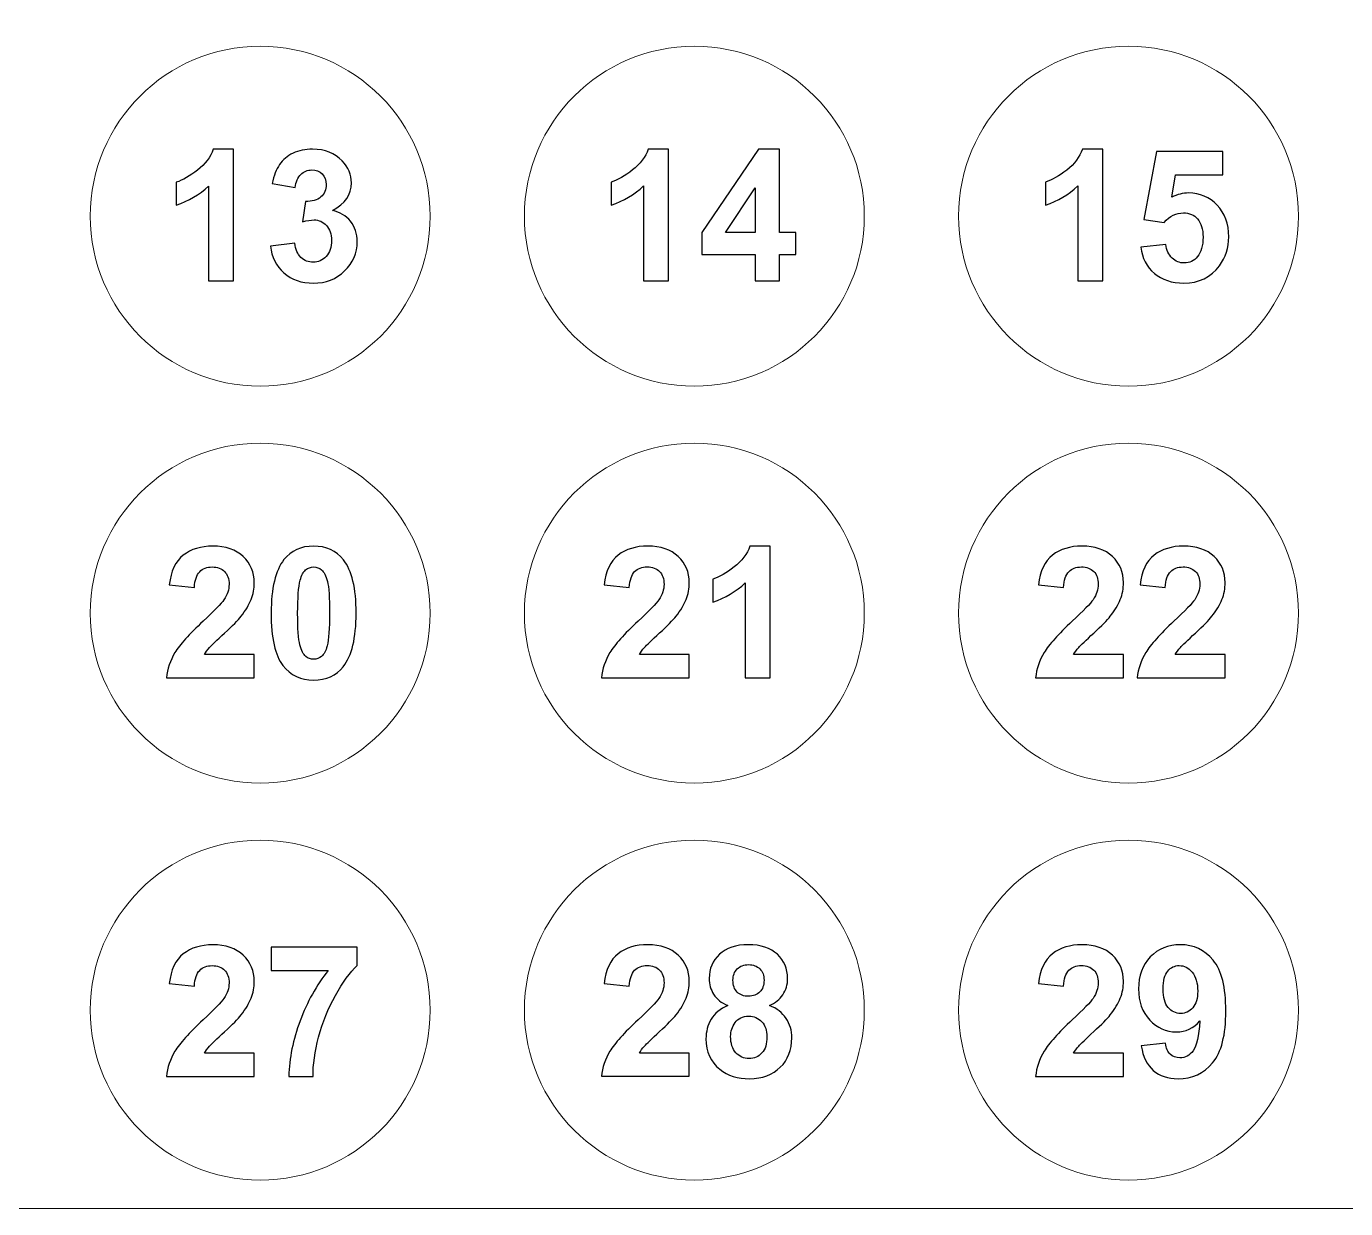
# Model space of a CAD drawing. Header units: millimetres. Extents: x -676 to 660, y -238 to 366.
# Drawn here: x 354.9 to 457.1, y 208.4 to 300 of the extents above; entities that cross this region are included whole.
import ezdxf

# ---------------------------------------------------------------- set-up
doc = ezdxf.new("R2010")
doc.units = ezdxf.units.MM
doc.header["$MEASUREMENT"] = 0
doc.layers.add('layer 1', color=7, linetype='Continuous')

msp = doc.modelspace()

# ---------------------------------------------------------------- linework, layer by layer
at = {"layer": 'layer 1', "color": 250, "lineweight": 20}
for points, knots in [([(221.6275, 362.1824), (221.6275, 362.1824), (457.0516, 362.1824), (457.0516, 362.1824), (457.0516, 362.1824), (457.0516, 362.1824), (659.621, 362.1824), (659.621, 362.1824), (659.621, 362.1824), (659.621, 362.1824), (659.621, 208.4226), (659.621, 208.4226), (659.621, 208.4226), (659.621, 208.4226), (457.0516, 208.4226), (457.0516, 208.4226), (457.0516, 208.4226), (457.0516, 208.4226), (221.6275, 208.4226), (221.6275, 208.4226), (221.6275, 208.4226), (221.6275, 208.4226), (221.6275, 362.1824), (221.6275, 362.1824)], [0, 0, 0, 0, 0.14285714, 0.14285714, 0.14285714, 0.14285714, 0.28571429, 0.28571429, 0.28571429, 0.28571429, 0.42857143, 0.42857143, 0.42857143, 0.42857143, 0.57142857, 0.57142857, 0.57142857, 0.57142857, 0.71428571, 0.71428571, 0.71428571, 0.71428571, 1, 1, 1, 1]), ([(372.9714, 298.4675), (380.2422, 298.4675), (386.1365, 292.5732), (386.1365, 285.3024), (386.1365, 285.3024), (386.1365, 278.0316), (380.2422, 272.1373), (372.9714, 272.1373), (372.9714, 272.1373), (365.7006, 272.1373), (359.8063, 278.0316), (359.8063, 285.3024), (359.8063, 285.3024), (359.8063, 292.5732), (365.7006, 298.4675), (372.9714, 298.4675)], [0, 0, 0, 0, 0.2, 0.2, 0.2, 0.2, 0.4, 0.4, 0.4, 0.4, 0.6, 0.6, 0.6, 0.6, 1, 1, 1, 1]), ([(406.6034, 298.4675), (413.8742, 298.4675), (419.7685, 292.5732), (419.7685, 285.3024), (419.7685, 285.3024), (419.7685, 278.0316), (413.8742, 272.1373), (406.6034, 272.1373), (406.6034, 272.1373), (399.3326, 272.1373), (393.4383, 278.0316), (393.4383, 285.3024), (393.4383, 285.3024), (393.4383, 292.5732), (399.3326, 298.4675), (406.6034, 298.4675)], [0, 0, 0, 0, 0.2, 0.2, 0.2, 0.2, 0.4, 0.4, 0.4, 0.4, 0.6, 0.6, 0.6, 0.6, 1, 1, 1, 1]), ([(440.2354, 298.4675), (447.5062, 298.4675), (453.4005, 292.5732), (453.4005, 285.3024), (453.4005, 285.3024), (453.4005, 278.0316), (447.5062, 272.1373), (440.2354, 272.1373), (440.2354, 272.1373), (432.9646, 272.1373), (427.0703, 278.0316), (427.0703, 285.3024), (427.0703, 285.3024), (427.0703, 292.5732), (432.9646, 298.4675), (440.2354, 298.4675)], [0, 0, 0, 0, 0.2, 0.2, 0.2, 0.2, 0.4, 0.4, 0.4, 0.4, 0.6, 0.6, 0.6, 0.6, 1, 1, 1, 1]), ([(372.9714, 267.7155), (380.2422, 267.7155), (386.1365, 261.8212), (386.1365, 254.5504), (386.1365, 254.5504), (386.1365, 247.2796), (380.2422, 241.3853), (372.9714, 241.3853), (372.9714, 241.3853), (365.7006, 241.3853), (359.8063, 247.2796), (359.8063, 254.5504), (359.8063, 254.5504), (359.8063, 261.8212), (365.7006, 267.7155), (372.9714, 267.7155)], [0, 0, 0, 0, 0.2, 0.2, 0.2, 0.2, 0.4, 0.4, 0.4, 0.4, 0.6, 0.6, 0.6, 0.6, 1, 1, 1, 1]), ([(406.6034, 267.7155), (413.8742, 267.7155), (419.7685, 261.8212), (419.7685, 254.5504), (419.7685, 254.5504), (419.7685, 247.2796), (413.8742, 241.3853), (406.6034, 241.3853), (406.6034, 241.3853), (399.3326, 241.3853), (393.4383, 247.2796), (393.4383, 254.5504), (393.4383, 254.5504), (393.4383, 261.8212), (399.3326, 267.7155), (406.6034, 267.7155)], [0, 0, 0, 0, 0.2, 0.2, 0.2, 0.2, 0.4, 0.4, 0.4, 0.4, 0.6, 0.6, 0.6, 0.6, 1, 1, 1, 1]), ([(440.2354, 267.7155), (447.5062, 267.7155), (453.4005, 261.8212), (453.4005, 254.5504), (453.4005, 254.5504), (453.4005, 247.2796), (447.5062, 241.3853), (440.2354, 241.3853), (440.2354, 241.3853), (432.9646, 241.3853), (427.0703, 247.2796), (427.0703, 254.5504), (427.0703, 254.5504), (427.0703, 261.8212), (432.9646, 267.7155), (440.2354, 267.7155)], [0, 0, 0, 0, 0.2, 0.2, 0.2, 0.2, 0.4, 0.4, 0.4, 0.4, 0.6, 0.6, 0.6, 0.6, 1, 1, 1, 1]), ([(372.9714, 236.9635), (380.2422, 236.9635), (386.1365, 231.0692), (386.1365, 223.7984), (386.1365, 223.7984), (386.1365, 216.5276), (380.2422, 210.6333), (372.9714, 210.6333), (372.9714, 210.6333), (365.7006, 210.6333), (359.8063, 216.5276), (359.8063, 223.7984), (359.8063, 223.7984), (359.8063, 231.0692), (365.7006, 236.9635), (372.9714, 236.9635)], [0, 0, 0, 0, 0.2, 0.2, 0.2, 0.2, 0.4, 0.4, 0.4, 0.4, 0.6, 0.6, 0.6, 0.6, 1, 1, 1, 1]), ([(406.6034, 236.9635), (413.8742, 236.9635), (419.7685, 231.0692), (419.7685, 223.7984), (419.7685, 223.7984), (419.7685, 216.5276), (413.8742, 210.6333), (406.6034, 210.6333), (406.6034, 210.6333), (399.3326, 210.6333), (393.4383, 216.5276), (393.4383, 223.7984), (393.4383, 223.7984), (393.4383, 231.0692), (399.3326, 236.9635), (406.6034, 236.9635)], [0, 0, 0, 0, 0.2, 0.2, 0.2, 0.2, 0.4, 0.4, 0.4, 0.4, 0.6, 0.6, 0.6, 0.6, 1, 1, 1, 1]), ([(440.2354, 236.9635), (447.5062, 236.9635), (453.4005, 231.0692), (453.4005, 223.7984), (453.4005, 223.7984), (453.4005, 216.5276), (447.5062, 210.6333), (440.2354, 210.6333), (440.2354, 210.6333), (432.9646, 210.6333), (427.0703, 216.5276), (427.0703, 223.7984), (427.0703, 223.7984), (427.0703, 231.0692), (432.9646, 236.9635), (440.2354, 236.9635)], [0, 0, 0, 0, 0.2, 0.2, 0.2, 0.2, 0.4, 0.4, 0.4, 0.4, 0.6, 0.6, 0.6, 0.6, 1, 1, 1, 1])]:
    msp.add_open_spline(points, degree=3, knots=knots, dxfattribs=at)
at = {"layer": 'layer 1', "color": 250}
for points, knots in [([(370.9137, 280.2996), (370.9137, 280.2996), (368.974, 280.2996), (368.974, 280.2996), (368.974, 280.2996), (368.974, 280.2996), (368.974, 287.6386), (368.974, 287.6386), (368.974, 287.6386), (368.266, 286.9732), (367.4307, 286.48), (366.4679, 286.1614), (366.4679, 286.1614), (366.4679, 286.1614), (366.4679, 287.9312), (366.4679, 287.9312), (366.4679, 287.9312), (366.9752, 288.0964), (367.5251, 288.4103), (368.1174, 288.8752), (368.1174, 288.8752), (368.712, 289.3377), (369.1179, 289.8781), (369.3398, 290.494), (369.3398, 290.494), (369.3398, 290.494), (370.9137, 290.494), (370.9137, 290.494), (370.9137, 290.494), (370.9137, 290.494), (370.9137, 280.2996), (370.9137, 280.2996)], [0, 0, 0, 0, 0.11111111, 0.11111111, 0.11111111, 0.11111111, 0.22222222, 0.22222222, 0.22222222, 0.22222222, 0.33333333, 0.33333333, 0.33333333, 0.33333333, 0.44444444, 0.44444444, 0.44444444, 0.44444444, 0.55555556, 0.55555556, 0.55555556, 0.55555556, 0.66666667, 0.66666667, 0.66666667, 0.66666667, 0.77777778, 0.77777778, 0.77777778, 0.77777778, 1, 1, 1, 1]), ([(373.762, 282.9874), (373.762, 282.9874), (375.6452, 283.2163), (375.6452, 283.2163), (375.6452, 283.2163), (375.7042, 282.7349), (375.8646, 282.3668), (376.1266, 282.1119), (376.1266, 282.1119), (376.3885, 281.8571), (376.7047, 281.7296), (377.0752, 281.7296), (377.0752, 281.7296), (377.474, 281.7296), (377.8091, 281.883), (378.0829, 282.1875), (378.0829, 282.1875), (378.3542, 282.4919), (378.4911, 282.9025), (378.4911, 283.4216), (378.4911, 283.4216), (378.4911, 283.9101), (378.3613, 284.2995), (378.0994, 284.585), (378.0994, 284.585), (377.8374, 284.8706), (377.5189, 285.0145), (377.1413, 285.0145), (377.1413, 285.0145), (376.8935, 285.0145), (376.5985, 284.965), (376.254, 284.8682), (376.254, 284.8682), (376.254, 284.8682), (376.4687, 286.4446), (376.4687, 286.4446), (376.4687, 286.4446), (376.9926, 286.4304), (377.3914, 286.546), (377.6675, 286.7891), (377.6675, 286.7891), (377.9436, 287.0298), (378.0805, 287.3531), (378.0805, 287.7566), (378.0805, 287.7566), (378.0805, 288.0988), (377.979, 288.3702), (377.7761, 288.5755), (377.7761, 288.5755), (377.5731, 288.7784), (377.3041, 288.8799), (376.9667, 288.8799), (376.9667, 288.8799), (376.6339, 288.8799), (376.3508, 288.7643), (376.1171, 288.533), (376.1171, 288.533), (375.8812, 288.3017), (375.7396, 287.9643), (375.6876, 287.5206), (375.6876, 287.5206), (375.6876, 287.5206), (373.9036, 287.8251), (373.9036, 287.8251), (373.9036, 287.8251), (374.0287, 288.4433), (374.2151, 288.9365), (374.4676, 289.307), (374.4676, 289.307), (374.7178, 289.6752), (375.0694, 289.9654), (375.5177, 290.1778), (375.5177, 290.1778), (375.9661, 290.3878), (376.4711, 290.494), (377.028, 290.494), (377.028, 290.494), (377.9814, 290.494), (378.746, 290.1896), (379.3218, 289.5784), (379.3218, 289.5784), (379.7961, 289.0781), (380.0344, 288.5118), (380.0344, 287.8817), (380.0344, 287.8817), (380.0344, 286.9897), (379.5483, 286.2747), (378.5737, 285.7437), (378.5737, 285.7437), (379.1542, 285.6186), (379.6167, 285.3402), (379.966, 284.906), (379.966, 284.906), (380.3129, 284.4718), (380.4875, 283.9479), (380.4875, 283.3343), (380.4875, 283.3343), (380.4875, 282.4447), (380.1619, 281.6848), (379.5129, 281.0571), (379.5129, 281.0571), (378.864, 280.4294), (378.0569, 280.1155), (377.0894, 280.1155), (377.0894, 280.1155), (376.1738, 280.1155), (375.4139, 280.3798), (374.8122, 280.9108), (374.8122, 280.9108), (374.208, 281.4394), (373.8588, 282.1308), (373.762, 282.9874)], [0, 0, 0, 0, 0.03448276, 0.03448276, 0.03448276, 0.03448276, 0.06896552, 0.06896552, 0.06896552, 0.06896552, 0.10344828, 0.10344828, 0.10344828, 0.10344828, 0.13793103, 0.13793103, 0.13793103, 0.13793103, 0.17241379, 0.17241379, 0.17241379, 0.17241379, 0.20689655, 0.20689655, 0.20689655, 0.20689655, 0.24137931, 0.24137931, 0.24137931, 0.24137931, 0.27586207, 0.27586207, 0.27586207, 0.27586207, 0.31034483, 0.31034483, 0.31034483, 0.31034483, 0.34482759, 0.34482759, 0.34482759, 0.34482759, 0.37931034, 0.37931034, 0.37931034, 0.37931034, 0.4137931, 0.4137931, 0.4137931, 0.4137931, 0.44827586, 0.44827586, 0.44827586, 0.44827586, 0.48275862, 0.48275862, 0.48275862, 0.48275862, 0.51724138, 0.51724138, 0.51724138, 0.51724138, 0.55172414, 0.55172414, 0.55172414, 0.55172414, 0.5862069, 0.5862069, 0.5862069, 0.5862069, 0.62068966, 0.62068966, 0.62068966, 0.62068966, 0.65517241, 0.65517241, 0.65517241, 0.65517241, 0.68965517, 0.68965517, 0.68965517, 0.68965517, 0.72413793, 0.72413793, 0.72413793, 0.72413793, 0.75862069, 0.75862069, 0.75862069, 0.75862069, 0.79310345, 0.79310345, 0.79310345, 0.79310345, 0.82758621, 0.82758621, 0.82758621, 0.82758621, 0.86206897, 0.86206897, 0.86206897, 0.86206897, 0.89655172, 0.89655172, 0.89655172, 0.89655172, 0.93103448, 0.93103448, 0.93103448, 0.93103448, 1, 1, 1, 1]), ([(404.6082, 280.3043), (404.6082, 280.3043), (402.6685, 280.3043), (402.6685, 280.3043), (402.6685, 280.3043), (402.6685, 280.3043), (402.6685, 287.6433), (402.6685, 287.6433), (402.6685, 287.6433), (401.9605, 286.9779), (401.1252, 286.4847), (400.1624, 286.1661), (400.1624, 286.1661), (400.1624, 286.1661), (400.1624, 287.9359), (400.1624, 287.9359), (400.1624, 287.9359), (400.6697, 288.1011), (401.2196, 288.415), (401.8119, 288.8799), (401.8119, 288.8799), (402.4065, 289.3424), (402.8124, 289.8828), (403.0343, 290.4987), (403.0343, 290.4987), (403.0343, 290.4987), (404.6082, 290.4987), (404.6082, 290.4987), (404.6082, 290.4987), (404.6082, 290.4987), (404.6082, 280.3043), (404.6082, 280.3043)], [0, 0, 0, 0, 0.11111111, 0.11111111, 0.11111111, 0.11111111, 0.22222222, 0.22222222, 0.22222222, 0.22222222, 0.33333333, 0.33333333, 0.33333333, 0.33333333, 0.44444444, 0.44444444, 0.44444444, 0.44444444, 0.55555556, 0.55555556, 0.55555556, 0.55555556, 0.66666667, 0.66666667, 0.66666667, 0.66666667, 0.77777778, 0.77777778, 0.77777778, 0.77777778, 1, 1, 1, 1]), ([(411.3219, 280.3043), (411.3219, 280.3043), (411.3219, 282.3432), (411.3219, 282.3432), (411.3219, 282.3432), (411.3219, 282.3432), (407.1875, 282.3432), (407.1875, 282.3432), (407.1875, 282.3432), (407.1875, 282.3432), (407.1875, 284.0352), (407.1875, 284.0352), (407.1875, 284.0352), (407.1875, 284.0352), (411.5721, 290.4845), (411.5721, 290.4845), (411.5721, 290.4845), (411.5721, 290.4845), (413.2051, 290.4845), (413.2051, 290.4845), (413.2051, 290.4845), (413.2051, 290.4845), (413.2051, 284.0422), (413.2051, 284.0422), (413.2051, 284.0422), (413.2051, 284.0422), (414.4652, 284.0422), (414.4652, 284.0422), (414.4652, 284.0422), (414.4652, 284.0422), (414.4652, 282.3432), (414.4652, 282.3432), (414.4652, 282.3432), (414.4652, 282.3432), (413.2051, 282.3432), (413.2051, 282.3432), (413.2051, 282.3432), (413.2051, 282.3432), (413.2051, 280.3043), (413.2051, 280.3043), (413.2051, 280.3043), (413.2051, 280.3043), (411.3219, 280.3043), (411.3219, 280.3043)], [0, 0, 0, 0, 0.08333333, 0.08333333, 0.08333333, 0.08333333, 0.16666667, 0.16666667, 0.16666667, 0.16666667, 0.25, 0.25, 0.25, 0.25, 0.33333333, 0.33333333, 0.33333333, 0.33333333, 0.41666667, 0.41666667, 0.41666667, 0.41666667, 0.5, 0.5, 0.5, 0.5, 0.58333333, 0.58333333, 0.58333333, 0.58333333, 0.66666667, 0.66666667, 0.66666667, 0.66666667, 0.75, 0.75, 0.75, 0.75, 0.83333333, 0.83333333, 0.83333333, 0.83333333, 1, 1, 1, 1]), ([(438.2437, 280.3031), (438.2437, 280.3031), (436.304, 280.3031), (436.304, 280.3031), (436.304, 280.3031), (436.304, 280.3031), (436.304, 287.6421), (436.304, 287.6421), (436.304, 287.6421), (435.596, 286.9767), (434.7607, 286.4835), (433.7979, 286.1649), (433.7979, 286.1649), (433.7979, 286.1649), (433.7979, 287.9347), (433.7979, 287.9347), (433.7979, 287.9347), (434.3052, 288.0999), (434.8551, 288.4138), (435.4474, 288.8787), (435.4474, 288.8787), (436.042, 289.3412), (436.4479, 289.8816), (436.6698, 290.4975), (436.6698, 290.4975), (436.6698, 290.4975), (438.2437, 290.4975), (438.2437, 290.4975), (438.2437, 290.4975), (438.2437, 290.4975), (438.2437, 280.3031), (438.2437, 280.3031)], [0, 0, 0, 0, 0.11111111, 0.11111111, 0.11111111, 0.11111111, 0.22222222, 0.22222222, 0.22222222, 0.22222222, 0.33333333, 0.33333333, 0.33333333, 0.33333333, 0.44444444, 0.44444444, 0.44444444, 0.44444444, 0.55555556, 0.55555556, 0.55555556, 0.55555556, 0.66666667, 0.66666667, 0.66666667, 0.66666667, 0.77777778, 0.77777778, 0.77777778, 0.77777778, 1, 1, 1, 1]), ([(441.177, 282.906), (441.177, 282.906), (443.1168, 283.1066), (443.1168, 283.1066), (443.1168, 283.1066), (443.1734, 282.6676), (443.3362, 282.3184), (443.6076, 282.0612), (443.6076, 282.0612), (443.8813, 281.8039), (444.1952, 281.6765), (444.5515, 281.6765), (444.5515, 281.6765), (444.9574, 281.6765), (445.302, 281.8417), (445.5828, 282.1744), (445.5828, 282.1744), (445.8636, 282.5072), (446.0052, 283.0074), (446.0052, 283.6753), (446.0052, 283.6753), (446.0052, 284.303), (445.8659, 284.7726), (445.5851, 285.0864), (445.5851, 285.0864), (445.3067, 285.4003), (444.9433, 285.5561), (444.4949, 285.5561), (444.4949, 285.5561), (443.9356, 285.5561), (443.433, 285.3106), (442.9893, 284.8198), (442.9893, 284.8198), (442.9893, 284.8198), (441.4177, 285.0463), (441.4177, 285.0463), (441.4177, 285.0463), (441.4177, 285.0463), (442.4088, 290.3134), (442.4088, 290.3134), (442.4088, 290.3134), (442.4088, 290.3134), (447.5485, 290.3134), (447.5485, 290.3134), (447.5485, 290.3134), (447.5485, 290.3134), (447.5485, 288.5011), (447.5485, 288.5011), (447.5485, 288.5011), (447.5485, 288.5011), (443.8837, 288.5011), (443.8837, 288.5011), (443.8837, 288.5011), (443.8837, 288.5011), (443.5769, 286.7761), (443.5769, 286.7761), (443.5769, 286.7761), (444.0088, 286.9908), (444.4524, 287.0994), (444.9055, 287.0994), (444.9055, 287.0994), (445.7692, 287.0994), (446.5007, 286.7855), (447.1001, 286.1554), (447.1001, 286.1554), (447.7019, 285.5277), (448.0016, 284.7112), (448.0016, 283.706), (448.0016, 283.706), (448.0016, 282.8682), (447.7585, 282.1225), (447.2748, 281.4641), (447.2748, 281.4641), (446.614, 280.5674), (445.6984, 280.119), (444.5279, 280.119), (444.5279, 280.119), (443.5911, 280.119), (442.8265, 280.3715), (442.2365, 280.8742), (442.2365, 280.8742), (441.6442, 281.3792), (441.2926, 282.0541), (441.177, 282.906)], [0, 0, 0, 0, 0.04545455, 0.04545455, 0.04545455, 0.04545455, 0.09090909, 0.09090909, 0.09090909, 0.09090909, 0.13636364, 0.13636364, 0.13636364, 0.13636364, 0.18181818, 0.18181818, 0.18181818, 0.18181818, 0.22727273, 0.22727273, 0.22727273, 0.22727273, 0.27272727, 0.27272727, 0.27272727, 0.27272727, 0.31818182, 0.31818182, 0.31818182, 0.31818182, 0.36363636, 0.36363636, 0.36363636, 0.36363636, 0.40909091, 0.40909091, 0.40909091, 0.40909091, 0.45454545, 0.45454545, 0.45454545, 0.45454545, 0.5, 0.5, 0.5, 0.5, 0.54545455, 0.54545455, 0.54545455, 0.54545455, 0.59090909, 0.59090909, 0.59090909, 0.59090909, 0.63636364, 0.63636364, 0.63636364, 0.63636364, 0.68181818, 0.68181818, 0.68181818, 0.68181818, 0.72727273, 0.72727273, 0.72727273, 0.72727273, 0.77272727, 0.77272727, 0.77272727, 0.77272727, 0.81818182, 0.81818182, 0.81818182, 0.81818182, 0.86363636, 0.86363636, 0.86363636, 0.86363636, 0.90909091, 0.90909091, 0.90909091, 0.90909091, 1, 1, 1, 1]), ([(411.3219, 284.0422), (411.3219, 284.0422), (411.3219, 287.5041), (411.3219, 287.5041), (411.3219, 287.5041), (411.3219, 287.5041), (409.0046, 284.0422), (409.0046, 284.0422), (409.0046, 284.0422), (409.0046, 284.0422), (411.3219, 284.0422), (411.3219, 284.0422)], [0, 0, 0, 0, 0.25, 0.25, 0.25, 0.25, 0.5, 0.5, 0.5, 0.5, 1, 1, 1, 1]), ([(372.5137, 251.3458), (372.5137, 251.3458), (372.5137, 249.5476), (372.5137, 249.5476), (372.5137, 249.5476), (372.5137, 249.5476), (365.7033, 249.5476), (365.7033, 249.5476), (365.7033, 249.5476), (365.7764, 250.2319), (365.9982, 250.8785), (366.3664, 251.4897), (366.3664, 251.4897), (366.7345, 252.1009), (367.4637, 252.9127), (368.5492, 253.9251), (368.5492, 253.9251), (369.4247, 254.7416), (369.9604, 255.2961), (370.1586, 255.5864), (370.1586, 255.5864), (370.4253, 255.9875), (370.5598, 256.384), (370.5598, 256.7781), (370.5598, 256.7781), (370.5598, 257.2123), (370.4441, 257.545), (370.2105, 257.7786), (370.2105, 257.7786), (369.9793, 258.0123), (369.6583, 258.1279), (369.2501, 258.1279), (369.2501, 258.1279), (368.8442, 258.1279), (368.5233, 258.0052), (368.2826, 257.7598), (368.2826, 257.7598), (368.0442, 257.5167), (367.9073, 257.1108), (367.8696, 256.5421), (367.8696, 256.5421), (367.8696, 256.5421), (365.9298, 256.7356), (365.9298, 256.7356), (365.9298, 256.7356), (366.0454, 257.807), (366.4065, 258.5763), (367.0153, 259.0435), (367.0153, 259.0435), (367.6242, 259.5084), (368.384, 259.742), (369.2973, 259.742), (369.2973, 259.742), (370.2978, 259.742), (371.0837, 259.4706), (371.6571, 258.9302), (371.6571, 258.9302), (372.2282, 258.3898), (372.5137, 257.7173), (372.5137, 256.9126), (372.5137, 256.9126), (372.5137, 256.4548), (372.4311, 256.0206), (372.2683, 255.6052), (372.2683, 255.6052), (372.1055, 255.1923), (371.8459, 254.7604), (371.4895, 254.3074), (371.4895, 254.3074), (371.2559, 254.0053), (370.8288, 253.5734), (370.2152, 253.0095), (370.2152, 253.0095), (369.5993, 252.4455), (369.21, 252.0726), (369.0471, 251.8862), (369.0471, 251.8862), (368.8819, 251.7021), (368.7498, 251.5204), (368.6483, 251.3458), (368.6483, 251.3458), (368.6483, 251.3458), (372.5137, 251.3458), (372.5137, 251.3458)], [0, 0, 0, 0, 0.04545455, 0.04545455, 0.04545455, 0.04545455, 0.09090909, 0.09090909, 0.09090909, 0.09090909, 0.13636364, 0.13636364, 0.13636364, 0.13636364, 0.18181818, 0.18181818, 0.18181818, 0.18181818, 0.22727273, 0.22727273, 0.22727273, 0.22727273, 0.27272727, 0.27272727, 0.27272727, 0.27272727, 0.31818182, 0.31818182, 0.31818182, 0.31818182, 0.36363636, 0.36363636, 0.36363636, 0.36363636, 0.40909091, 0.40909091, 0.40909091, 0.40909091, 0.45454545, 0.45454545, 0.45454545, 0.45454545, 0.5, 0.5, 0.5, 0.5, 0.54545455, 0.54545455, 0.54545455, 0.54545455, 0.59090909, 0.59090909, 0.59090909, 0.59090909, 0.63636364, 0.63636364, 0.63636364, 0.63636364, 0.68181818, 0.68181818, 0.68181818, 0.68181818, 0.72727273, 0.72727273, 0.72727273, 0.72727273, 0.77272727, 0.77272727, 0.77272727, 0.77272727, 0.81818182, 0.81818182, 0.81818182, 0.81818182, 0.86363636, 0.86363636, 0.86363636, 0.86363636, 0.90909091, 0.90909091, 0.90909091, 0.90909091, 1, 1, 1, 1]), ([(377.1106, 259.742), (378.0923, 259.742), (378.8592, 259.3904), (379.4138, 258.6872), (379.4138, 258.6872), (380.0722, 257.8565), (380.4026, 256.476), (380.4026, 254.5504), (380.4026, 254.5504), (380.4026, 252.6272), (380.0698, 251.2443), (379.4067, 250.4042), (379.4067, 250.4042), (378.8569, 249.7104), (378.0923, 249.3635), (377.1106, 249.3635), (377.1106, 249.3635), (376.1242, 249.3635), (375.329, 249.7435), (374.7248, 250.5033), (374.7248, 250.5033), (374.1207, 251.2632), (373.8187, 252.6201), (373.8187, 254.5693), (373.8187, 254.5693), (373.8187, 256.4831), (374.1514, 257.8612), (374.8145, 258.7013), (374.8145, 258.7013), (375.3644, 259.3951), (376.1289, 259.742), (377.1106, 259.742)], [0, 0, 0, 0, 0.11111111, 0.11111111, 0.11111111, 0.11111111, 0.22222222, 0.22222222, 0.22222222, 0.22222222, 0.33333333, 0.33333333, 0.33333333, 0.33333333, 0.44444444, 0.44444444, 0.44444444, 0.44444444, 0.55555556, 0.55555556, 0.55555556, 0.55555556, 0.66666667, 0.66666667, 0.66666667, 0.66666667, 0.77777778, 0.77777778, 0.77777778, 0.77777778, 1, 1, 1, 1]), ([(406.2082, 251.3505), (406.2082, 251.3505), (406.2082, 249.5523), (406.2082, 249.5523), (406.2082, 249.5523), (406.2082, 249.5523), (399.3978, 249.5523), (399.3978, 249.5523), (399.3978, 249.5523), (399.4709, 250.2366), (399.6927, 250.8832), (400.0609, 251.4944), (400.0609, 251.4944), (400.429, 252.1056), (401.1582, 252.9174), (402.2437, 253.9298), (402.2437, 253.9298), (403.1192, 254.7463), (403.6549, 255.3008), (403.8531, 255.5911), (403.8531, 255.5911), (404.1198, 255.9922), (404.2543, 256.3887), (404.2543, 256.7828), (404.2543, 256.7828), (404.2543, 257.217), (404.1386, 257.5497), (403.905, 257.7833), (403.905, 257.7833), (403.6738, 258.017), (403.3528, 258.1326), (402.9446, 258.1326), (402.9446, 258.1326), (402.5387, 258.1326), (402.2178, 258.0099), (401.9771, 257.7645), (401.9771, 257.7645), (401.7387, 257.5214), (401.6018, 257.1155), (401.5641, 256.5468), (401.5641, 256.5468), (401.5641, 256.5468), (399.6243, 256.7403), (399.6243, 256.7403), (399.6243, 256.7403), (399.7399, 257.8117), (400.101, 258.581), (400.7098, 259.0482), (400.7098, 259.0482), (401.3187, 259.5131), (402.0785, 259.7467), (402.9918, 259.7467), (402.9918, 259.7467), (403.9923, 259.7467), (404.7782, 259.4753), (405.3516, 258.9349), (405.3516, 258.9349), (405.9227, 258.3945), (406.2082, 257.722), (406.2082, 256.9173), (406.2082, 256.9173), (406.2082, 256.4595), (406.1256, 256.0253), (405.9628, 255.6099), (405.9628, 255.6099), (405.8, 255.197), (405.5404, 254.7651), (405.184, 254.3121), (405.184, 254.3121), (404.9504, 254.01), (404.5233, 253.5781), (403.9097, 253.0142), (403.9097, 253.0142), (403.2938, 252.4502), (402.9045, 252.0773), (402.7416, 251.8909), (402.7416, 251.8909), (402.5764, 251.7068), (402.4443, 251.5251), (402.3428, 251.3505), (402.3428, 251.3505), (402.3428, 251.3505), (406.2082, 251.3505), (406.2082, 251.3505)], [0, 0, 0, 0, 0.04545455, 0.04545455, 0.04545455, 0.04545455, 0.09090909, 0.09090909, 0.09090909, 0.09090909, 0.13636364, 0.13636364, 0.13636364, 0.13636364, 0.18181818, 0.18181818, 0.18181818, 0.18181818, 0.22727273, 0.22727273, 0.22727273, 0.22727273, 0.27272727, 0.27272727, 0.27272727, 0.27272727, 0.31818182, 0.31818182, 0.31818182, 0.31818182, 0.36363636, 0.36363636, 0.36363636, 0.36363636, 0.40909091, 0.40909091, 0.40909091, 0.40909091, 0.45454545, 0.45454545, 0.45454545, 0.45454545, 0.5, 0.5, 0.5, 0.5, 0.54545455, 0.54545455, 0.54545455, 0.54545455, 0.59090909, 0.59090909, 0.59090909, 0.59090909, 0.63636364, 0.63636364, 0.63636364, 0.63636364, 0.68181818, 0.68181818, 0.68181818, 0.68181818, 0.72727273, 0.72727273, 0.72727273, 0.72727273, 0.77272727, 0.77272727, 0.77272727, 0.77272727, 0.81818182, 0.81818182, 0.81818182, 0.81818182, 0.86363636, 0.86363636, 0.86363636, 0.86363636, 0.90909091, 0.90909091, 0.90909091, 0.90909091, 1, 1, 1, 1]), ([(412.4829, 249.5523), (412.4829, 249.5523), (410.5432, 249.5523), (410.5432, 249.5523), (410.5432, 249.5523), (410.5432, 249.5523), (410.5432, 256.8913), (410.5432, 256.8913), (410.5432, 256.8913), (409.8352, 256.2259), (408.9999, 255.7327), (408.0371, 255.4141), (408.0371, 255.4141), (408.0371, 255.4141), (408.0371, 257.1839), (408.0371, 257.1839), (408.0371, 257.1839), (408.5444, 257.3491), (409.0943, 257.663), (409.6866, 258.1279), (409.6866, 258.1279), (410.2812, 258.5904), (410.6871, 259.1308), (410.909, 259.7467), (410.909, 259.7467), (410.909, 259.7467), (412.4829, 259.7467), (412.4829, 259.7467), (412.4829, 259.7467), (412.4829, 259.7467), (412.4829, 249.5523), (412.4829, 249.5523)], [0, 0, 0, 0, 0.11111111, 0.11111111, 0.11111111, 0.11111111, 0.22222222, 0.22222222, 0.22222222, 0.22222222, 0.33333333, 0.33333333, 0.33333333, 0.33333333, 0.44444444, 0.44444444, 0.44444444, 0.44444444, 0.55555556, 0.55555556, 0.55555556, 0.55555556, 0.66666667, 0.66666667, 0.66666667, 0.66666667, 0.77777778, 0.77777778, 0.77777778, 0.77777778, 1, 1, 1, 1]), ([(439.8437, 251.3493), (439.8437, 251.3493), (439.8437, 249.5511), (439.8437, 249.5511), (439.8437, 249.5511), (439.8437, 249.5511), (433.0333, 249.5511), (433.0333, 249.5511), (433.0333, 249.5511), (433.1064, 250.2354), (433.3282, 250.882), (433.6964, 251.4932), (433.6964, 251.4932), (434.0645, 252.1044), (434.7937, 252.9162), (435.8792, 253.9286), (435.8792, 253.9286), (436.7547, 254.7451), (437.2904, 255.2996), (437.4886, 255.5899), (437.4886, 255.5899), (437.7553, 255.991), (437.8898, 256.3875), (437.8898, 256.7816), (437.8898, 256.7816), (437.8898, 257.2158), (437.7741, 257.5485), (437.5405, 257.7821), (437.5405, 257.7821), (437.3093, 258.0158), (436.9883, 258.1314), (436.5801, 258.1314), (436.5801, 258.1314), (436.1742, 258.1314), (435.8533, 258.0087), (435.6126, 257.7633), (435.6126, 257.7633), (435.3742, 257.5202), (435.2373, 257.1143), (435.1996, 256.5456), (435.1996, 256.5456), (435.1996, 256.5456), (433.2598, 256.7391), (433.2598, 256.7391), (433.2598, 256.7391), (433.3754, 257.8105), (433.7365, 258.5798), (434.3453, 259.047), (434.3453, 259.047), (434.9542, 259.5119), (435.714, 259.7455), (436.6273, 259.7455), (436.6273, 259.7455), (437.6278, 259.7455), (438.4137, 259.4741), (438.9871, 258.9337), (438.9871, 258.9337), (439.5582, 258.3933), (439.8437, 257.7208), (439.8437, 256.9161), (439.8437, 256.9161), (439.8437, 256.4583), (439.7611, 256.0241), (439.5983, 255.6087), (439.5983, 255.6087), (439.4355, 255.1958), (439.1759, 254.7639), (438.8195, 254.3109), (438.8195, 254.3109), (438.5859, 254.0088), (438.1588, 253.5769), (437.5452, 253.013), (437.5452, 253.013), (436.9293, 252.449), (436.54, 252.0761), (436.3771, 251.8897), (436.3771, 251.8897), (436.2119, 251.7056), (436.0798, 251.5239), (435.9783, 251.3493), (435.9783, 251.3493), (435.9783, 251.3493), (439.8437, 251.3493), (439.8437, 251.3493)], [0, 0, 0, 0, 0.04545455, 0.04545455, 0.04545455, 0.04545455, 0.09090909, 0.09090909, 0.09090909, 0.09090909, 0.13636364, 0.13636364, 0.13636364, 0.13636364, 0.18181818, 0.18181818, 0.18181818, 0.18181818, 0.22727273, 0.22727273, 0.22727273, 0.22727273, 0.27272727, 0.27272727, 0.27272727, 0.27272727, 0.31818182, 0.31818182, 0.31818182, 0.31818182, 0.36363636, 0.36363636, 0.36363636, 0.36363636, 0.40909091, 0.40909091, 0.40909091, 0.40909091, 0.45454545, 0.45454545, 0.45454545, 0.45454545, 0.5, 0.5, 0.5, 0.5, 0.54545455, 0.54545455, 0.54545455, 0.54545455, 0.59090909, 0.59090909, 0.59090909, 0.59090909, 0.63636364, 0.63636364, 0.63636364, 0.63636364, 0.68181818, 0.68181818, 0.68181818, 0.68181818, 0.72727273, 0.72727273, 0.72727273, 0.72727273, 0.77272727, 0.77272727, 0.77272727, 0.77272727, 0.81818182, 0.81818182, 0.81818182, 0.81818182, 0.86363636, 0.86363636, 0.86363636, 0.86363636, 0.90909091, 0.90909091, 0.90909091, 0.90909091, 1, 1, 1, 1]), ([(447.7184, 251.3493), (447.7184, 251.3493), (447.7184, 249.5511), (447.7184, 249.5511), (447.7184, 249.5511), (447.7184, 249.5511), (440.908, 249.5511), (440.908, 249.5511), (440.908, 249.5511), (440.9811, 250.2354), (441.2029, 250.882), (441.5711, 251.4932), (441.5711, 251.4932), (441.9392, 252.1044), (442.6684, 252.9162), (443.7539, 253.9286), (443.7539, 253.9286), (444.6294, 254.7451), (445.1651, 255.2996), (445.3633, 255.5899), (445.3633, 255.5899), (445.63, 255.991), (445.7645, 256.3875), (445.7645, 256.7816), (445.7645, 256.7816), (445.7645, 257.2158), (445.6488, 257.5485), (445.4152, 257.7821), (445.4152, 257.7821), (445.184, 258.0158), (444.863, 258.1314), (444.4548, 258.1314), (444.4548, 258.1314), (444.0489, 258.1314), (443.728, 258.0087), (443.4873, 257.7633), (443.4873, 257.7633), (443.2489, 257.5202), (443.112, 257.1143), (443.0743, 256.5456), (443.0743, 256.5456), (443.0743, 256.5456), (441.1345, 256.7391), (441.1345, 256.7391), (441.1345, 256.7391), (441.2501, 257.8105), (441.6112, 258.5798), (442.22, 259.047), (442.22, 259.047), (442.8289, 259.5119), (443.5887, 259.7455), (444.502, 259.7455), (444.502, 259.7455), (445.5025, 259.7455), (446.2884, 259.4741), (446.8618, 258.9337), (446.8618, 258.9337), (447.4329, 258.3933), (447.7184, 257.7208), (447.7184, 256.9161), (447.7184, 256.9161), (447.7184, 256.4583), (447.6358, 256.0241), (447.473, 255.6087), (447.473, 255.6087), (447.3102, 255.1958), (447.0506, 254.7639), (446.6942, 254.3109), (446.6942, 254.3109), (446.4606, 254.0088), (446.0335, 253.5769), (445.4199, 253.013), (445.4199, 253.013), (444.804, 252.449), (444.4147, 252.0761), (444.2518, 251.8897), (444.2518, 251.8897), (444.0866, 251.7056), (443.9545, 251.5239), (443.853, 251.3493), (443.853, 251.3493), (443.853, 251.3493), (447.7184, 251.3493), (447.7184, 251.3493)], [0, 0, 0, 0, 0.04545455, 0.04545455, 0.04545455, 0.04545455, 0.09090909, 0.09090909, 0.09090909, 0.09090909, 0.13636364, 0.13636364, 0.13636364, 0.13636364, 0.18181818, 0.18181818, 0.18181818, 0.18181818, 0.22727273, 0.22727273, 0.22727273, 0.22727273, 0.27272727, 0.27272727, 0.27272727, 0.27272727, 0.31818182, 0.31818182, 0.31818182, 0.31818182, 0.36363636, 0.36363636, 0.36363636, 0.36363636, 0.40909091, 0.40909091, 0.40909091, 0.40909091, 0.45454545, 0.45454545, 0.45454545, 0.45454545, 0.5, 0.5, 0.5, 0.5, 0.54545455, 0.54545455, 0.54545455, 0.54545455, 0.59090909, 0.59090909, 0.59090909, 0.59090909, 0.63636364, 0.63636364, 0.63636364, 0.63636364, 0.68181818, 0.68181818, 0.68181818, 0.68181818, 0.72727273, 0.72727273, 0.72727273, 0.72727273, 0.77272727, 0.77272727, 0.77272727, 0.77272727, 0.81818182, 0.81818182, 0.81818182, 0.81818182, 0.86363636, 0.86363636, 0.86363636, 0.86363636, 0.90909091, 0.90909091, 0.90909091, 0.90909091, 1, 1, 1, 1]), ([(377.1106, 258.1279), (376.8794, 258.1279), (376.6717, 258.0524), (376.4923, 257.9014), (376.4923, 257.9014), (376.3106, 257.7527), (376.1691, 257.4837), (376.0699, 257.0943), (376.0699, 257.0943), (375.9378, 256.5917), (375.8717, 255.7421), (375.8717, 254.5504), (375.8717, 254.5504), (375.8717, 253.3563), (375.9307, 252.5375), (376.0487, 252.0915), (376.0487, 252.0915), (376.1667, 251.6455), (376.3154, 251.3481), (376.4947, 251.1995), (376.4947, 251.1995), (376.6741, 251.0508), (376.8794, 250.9776), (377.1106, 250.9776), (377.1106, 250.9776), (377.3419, 250.9776), (377.5495, 251.0532), (377.7312, 251.2042), (377.7312, 251.2042), (377.9106, 251.3529), (378.0522, 251.6219), (378.1513, 252.0112), (378.1513, 252.0112), (378.2834, 252.5092), (378.3495, 253.3563), (378.3495, 254.5504), (378.3495, 254.5504), (378.3495, 255.7421), (378.2905, 256.561), (378.1725, 257.007), (378.1725, 257.007), (378.0545, 257.453), (377.9059, 257.7527), (377.7265, 257.9014), (377.7265, 257.9014), (377.5472, 258.0524), (377.3419, 258.1279), (377.1106, 258.1279)], [0, 0, 0, 0, 0.07692308, 0.07692308, 0.07692308, 0.07692308, 0.15384615, 0.15384615, 0.15384615, 0.15384615, 0.23076923, 0.23076923, 0.23076923, 0.23076923, 0.30769231, 0.30769231, 0.30769231, 0.30769231, 0.38461538, 0.38461538, 0.38461538, 0.38461538, 0.46153846, 0.46153846, 0.46153846, 0.46153846, 0.53846154, 0.53846154, 0.53846154, 0.53846154, 0.61538462, 0.61538462, 0.61538462, 0.61538462, 0.69230769, 0.69230769, 0.69230769, 0.69230769, 0.76923077, 0.76923077, 0.76923077, 0.76923077, 0.84615385, 0.84615385, 0.84615385, 0.84615385, 1, 1, 1, 1]), ([(372.5137, 220.4646), (372.5137, 220.4646), (372.5137, 218.6664), (372.5137, 218.6664), (372.5137, 218.6664), (372.5137, 218.6664), (365.7033, 218.6664), (365.7033, 218.6664), (365.7033, 218.6664), (365.7764, 219.3507), (365.9982, 219.9973), (366.3664, 220.6085), (366.3664, 220.6085), (366.7345, 221.2197), (367.4637, 222.0315), (368.5492, 223.0439), (368.5492, 223.0439), (369.4247, 223.8604), (369.9604, 224.4149), (370.1586, 224.7052), (370.1586, 224.7052), (370.4253, 225.1063), (370.5598, 225.5028), (370.5598, 225.8969), (370.5598, 225.8969), (370.5598, 226.3311), (370.4441, 226.6638), (370.2105, 226.8974), (370.2105, 226.8974), (369.9793, 227.1311), (369.6583, 227.2467), (369.2501, 227.2467), (369.2501, 227.2467), (368.8442, 227.2467), (368.5233, 227.124), (368.2826, 226.8786), (368.2826, 226.8786), (368.0442, 226.6355), (367.9073, 226.2296), (367.8696, 225.6609), (367.8696, 225.6609), (367.8696, 225.6609), (365.9298, 225.8544), (365.9298, 225.8544), (365.9298, 225.8544), (366.0454, 226.9258), (366.4065, 227.6951), (367.0153, 228.1623), (367.0153, 228.1623), (367.6242, 228.6272), (368.384, 228.8608), (369.2973, 228.8608), (369.2973, 228.8608), (370.2978, 228.8608), (371.0837, 228.5894), (371.6571, 228.049), (371.6571, 228.049), (372.2282, 227.5086), (372.5137, 226.8361), (372.5137, 226.0314), (372.5137, 226.0314), (372.5137, 225.5736), (372.4311, 225.1394), (372.2683, 224.724), (372.2683, 224.724), (372.1055, 224.3111), (371.8459, 223.8792), (371.4895, 223.4262), (371.4895, 223.4262), (371.2559, 223.1241), (370.8288, 222.6922), (370.2152, 222.1283), (370.2152, 222.1283), (369.5993, 221.5643), (369.21, 221.1914), (369.0471, 221.005), (369.0471, 221.005), (368.8819, 220.8209), (368.7498, 220.6392), (368.6483, 220.4646), (368.6483, 220.4646), (368.6483, 220.4646), (372.5137, 220.4646), (372.5137, 220.4646)], [0, 0, 0, 0, 0.04545455, 0.04545455, 0.04545455, 0.04545455, 0.09090909, 0.09090909, 0.09090909, 0.09090909, 0.13636364, 0.13636364, 0.13636364, 0.13636364, 0.18181818, 0.18181818, 0.18181818, 0.18181818, 0.22727273, 0.22727273, 0.22727273, 0.22727273, 0.27272727, 0.27272727, 0.27272727, 0.27272727, 0.31818182, 0.31818182, 0.31818182, 0.31818182, 0.36363636, 0.36363636, 0.36363636, 0.36363636, 0.40909091, 0.40909091, 0.40909091, 0.40909091, 0.45454545, 0.45454545, 0.45454545, 0.45454545, 0.5, 0.5, 0.5, 0.5, 0.54545455, 0.54545455, 0.54545455, 0.54545455, 0.59090909, 0.59090909, 0.59090909, 0.59090909, 0.63636364, 0.63636364, 0.63636364, 0.63636364, 0.68181818, 0.68181818, 0.68181818, 0.68181818, 0.72727273, 0.72727273, 0.72727273, 0.72727273, 0.77272727, 0.77272727, 0.77272727, 0.77272727, 0.81818182, 0.81818182, 0.81818182, 0.81818182, 0.86363636, 0.86363636, 0.86363636, 0.86363636, 0.90909091, 0.90909091, 0.90909091, 0.90909091, 1, 1, 1, 1]), ([(373.8187, 226.8786), (373.8187, 226.8786), (373.8187, 228.6767), (373.8187, 228.6767), (373.8187, 228.6767), (373.8187, 228.6767), (380.4734, 228.6767), (380.4734, 228.6767), (380.4734, 228.6767), (380.4734, 228.6767), (380.4734, 227.2609), (380.4734, 227.2609), (380.4734, 227.2609), (379.9235, 226.7205), (379.3666, 225.9464), (378.7979, 224.9364), (378.7979, 224.9364), (378.2315, 223.9264), (377.7973, 222.8527), (377.5, 221.7153), (377.5, 221.7153), (377.2027, 220.5779), (377.0563, 219.5608), (377.0611, 218.6664), (377.0611, 218.6664), (377.0611, 218.6664), (375.1921, 218.6664), (375.1921, 218.6664), (375.1921, 218.6664), (375.2251, 220.0705), (375.513, 221.5029), (376.0581, 222.9636), (376.0581, 222.9636), (376.6056, 224.422), (377.3324, 225.7293), (378.2457, 226.8786), (378.2457, 226.8786), (378.2457, 226.8786), (373.8187, 226.8786), (373.8187, 226.8786)], [0, 0, 0, 0, 0.09090909, 0.09090909, 0.09090909, 0.09090909, 0.18181818, 0.18181818, 0.18181818, 0.18181818, 0.27272727, 0.27272727, 0.27272727, 0.27272727, 0.36363636, 0.36363636, 0.36363636, 0.36363636, 0.45454545, 0.45454545, 0.45454545, 0.45454545, 0.54545455, 0.54545455, 0.54545455, 0.54545455, 0.63636364, 0.63636364, 0.63636364, 0.63636364, 0.72727273, 0.72727273, 0.72727273, 0.72727273, 0.81818182, 0.81818182, 0.81818182, 0.81818182, 1, 1, 1, 1]), ([(406.2082, 220.4693), (406.2082, 220.4693), (406.2082, 218.6711), (406.2082, 218.6711), (406.2082, 218.6711), (406.2082, 218.6711), (399.3978, 218.6711), (399.3978, 218.6711), (399.3978, 218.6711), (399.4709, 219.3554), (399.6927, 220.002), (400.0609, 220.6132), (400.0609, 220.6132), (400.429, 221.2244), (401.1582, 222.0362), (402.2437, 223.0486), (402.2437, 223.0486), (403.1192, 223.8651), (403.6549, 224.4196), (403.8531, 224.7099), (403.8531, 224.7099), (404.1198, 225.111), (404.2543, 225.5075), (404.2543, 225.9016), (404.2543, 225.9016), (404.2543, 226.3358), (404.1386, 226.6685), (403.905, 226.9021), (403.905, 226.9021), (403.6738, 227.1358), (403.3528, 227.2514), (402.9446, 227.2514), (402.9446, 227.2514), (402.5387, 227.2514), (402.2178, 227.1287), (401.9771, 226.8833), (401.9771, 226.8833), (401.7387, 226.6402), (401.6018, 226.2343), (401.5641, 225.6656), (401.5641, 225.6656), (401.5641, 225.6656), (399.6243, 225.8591), (399.6243, 225.8591), (399.6243, 225.8591), (399.7399, 226.9305), (400.101, 227.6998), (400.7098, 228.167), (400.7098, 228.167), (401.3187, 228.6319), (402.0785, 228.8655), (402.9918, 228.8655), (402.9918, 228.8655), (403.9923, 228.8655), (404.7782, 228.5941), (405.3516, 228.0537), (405.3516, 228.0537), (405.9227, 227.5133), (406.2082, 226.8408), (406.2082, 226.0361), (406.2082, 226.0361), (406.2082, 225.5783), (406.1256, 225.1441), (405.9628, 224.7287), (405.9628, 224.7287), (405.8, 224.3158), (405.5404, 223.8839), (405.184, 223.4309), (405.184, 223.4309), (404.9504, 223.1288), (404.5233, 222.6969), (403.9097, 222.133), (403.9097, 222.133), (403.2938, 221.569), (402.9045, 221.1961), (402.7416, 221.0097), (402.7416, 221.0097), (402.5764, 220.8256), (402.4443, 220.6439), (402.3428, 220.4693), (402.3428, 220.4693), (402.3428, 220.4693), (406.2082, 220.4693), (406.2082, 220.4693)], [0, 0, 0, 0, 0.04545455, 0.04545455, 0.04545455, 0.04545455, 0.09090909, 0.09090909, 0.09090909, 0.09090909, 0.13636364, 0.13636364, 0.13636364, 0.13636364, 0.18181818, 0.18181818, 0.18181818, 0.18181818, 0.22727273, 0.22727273, 0.22727273, 0.22727273, 0.27272727, 0.27272727, 0.27272727, 0.27272727, 0.31818182, 0.31818182, 0.31818182, 0.31818182, 0.36363636, 0.36363636, 0.36363636, 0.36363636, 0.40909091, 0.40909091, 0.40909091, 0.40909091, 0.45454545, 0.45454545, 0.45454545, 0.45454545, 0.5, 0.5, 0.5, 0.5, 0.54545455, 0.54545455, 0.54545455, 0.54545455, 0.59090909, 0.59090909, 0.59090909, 0.59090909, 0.63636364, 0.63636364, 0.63636364, 0.63636364, 0.68181818, 0.68181818, 0.68181818, 0.68181818, 0.72727273, 0.72727273, 0.72727273, 0.72727273, 0.77272727, 0.77272727, 0.77272727, 0.77272727, 0.81818182, 0.81818182, 0.81818182, 0.81818182, 0.86363636, 0.86363636, 0.86363636, 0.86363636, 0.90909091, 0.90909091, 0.90909091, 0.90909091, 1, 1, 1, 1]), ([(409.1886, 224.153), (408.6884, 224.3653), (408.3226, 224.6556), (408.096, 225.0284), (408.096, 225.0284), (407.8671, 225.3989), (407.7539, 225.8072), (407.7539, 226.2485), (407.7539, 226.2485), (407.7539, 227.006), (408.0182, 227.6313), (408.5444, 228.1245), (408.5444, 228.1245), (409.0707, 228.6177), (409.8211, 228.8655), (410.791, 228.8655), (410.791, 228.8655), (411.7538, 228.8655), (412.4995, 228.6177), (413.0304, 228.1245), (413.0304, 228.1245), (413.5614, 227.6313), (413.828, 227.006), (413.828, 226.2485), (413.828, 226.2485), (413.828, 225.7789), (413.7053, 225.3612), (413.4599, 224.993), (413.4599, 224.993), (413.2169, 224.6273), (412.8723, 224.3465), (412.4287, 224.153), (412.4287, 224.153), (412.9927, 223.9264), (413.4198, 223.596), (413.7148, 223.1618), (413.7148, 223.1618), (414.0074, 222.7253), (414.1537, 222.225), (414.1537, 221.6563), (414.1537, 221.6563), (414.1537, 220.7171), (413.8564, 219.9548), (413.2593, 219.3672), (413.2593, 219.3672), (412.6647, 218.7797), (411.8718, 218.487), (410.8806, 218.487), (410.8806, 218.487), (409.9603, 218.487), (409.1957, 218.7301), (408.5822, 219.2162), (408.5822, 219.2162), (407.8601, 219.7873), (407.499, 220.5755), (407.499, 221.5737), (407.499, 221.5737), (407.499, 222.1235), (407.6359, 222.6285), (407.9073, 223.0887), (407.9073, 223.0887), (408.1786, 223.5488), (408.6058, 223.9028), (409.1886, 224.153)], [0, 0, 0, 0, 0.05882353, 0.05882353, 0.05882353, 0.05882353, 0.11764706, 0.11764706, 0.11764706, 0.11764706, 0.17647059, 0.17647059, 0.17647059, 0.17647059, 0.23529412, 0.23529412, 0.23529412, 0.23529412, 0.29411765, 0.29411765, 0.29411765, 0.29411765, 0.35294118, 0.35294118, 0.35294118, 0.35294118, 0.41176471, 0.41176471, 0.41176471, 0.41176471, 0.47058824, 0.47058824, 0.47058824, 0.47058824, 0.52941176, 0.52941176, 0.52941176, 0.52941176, 0.58823529, 0.58823529, 0.58823529, 0.58823529, 0.64705882, 0.64705882, 0.64705882, 0.64705882, 0.70588235, 0.70588235, 0.70588235, 0.70588235, 0.76470588, 0.76470588, 0.76470588, 0.76470588, 0.82352941, 0.82352941, 0.82352941, 0.82352941, 0.88235294, 0.88235294, 0.88235294, 0.88235294, 1, 1, 1, 1]), ([(439.8437, 220.4681), (439.8437, 220.4681), (439.8437, 218.6699), (439.8437, 218.6699), (439.8437, 218.6699), (439.8437, 218.6699), (433.0333, 218.6699), (433.0333, 218.6699), (433.0333, 218.6699), (433.1064, 219.3542), (433.3282, 220.0008), (433.6964, 220.612), (433.6964, 220.612), (434.0645, 221.2232), (434.7937, 222.035), (435.8792, 223.0474), (435.8792, 223.0474), (436.7547, 223.8639), (437.2904, 224.4184), (437.4886, 224.7087), (437.4886, 224.7087), (437.7553, 225.1098), (437.8898, 225.5063), (437.8898, 225.9004), (437.8898, 225.9004), (437.8898, 226.3346), (437.7741, 226.6673), (437.5405, 226.9009), (437.5405, 226.9009), (437.3093, 227.1346), (436.9883, 227.2502), (436.5801, 227.2502), (436.5801, 227.2502), (436.1742, 227.2502), (435.8533, 227.1275), (435.6126, 226.8821), (435.6126, 226.8821), (435.3742, 226.639), (435.2373, 226.2331), (435.1996, 225.6644), (435.1996, 225.6644), (435.1996, 225.6644), (433.2598, 225.8579), (433.2598, 225.8579), (433.2598, 225.8579), (433.3754, 226.9293), (433.7365, 227.6986), (434.3453, 228.1658), (434.3453, 228.1658), (434.9542, 228.6307), (435.714, 228.8643), (436.6273, 228.8643), (436.6273, 228.8643), (437.6278, 228.8643), (438.4137, 228.5929), (438.9871, 228.0525), (438.9871, 228.0525), (439.5582, 227.5121), (439.8437, 226.8396), (439.8437, 226.0349), (439.8437, 226.0349), (439.8437, 225.5771), (439.7611, 225.1429), (439.5983, 224.7275), (439.5983, 224.7275), (439.4355, 224.3146), (439.1759, 223.8827), (438.8195, 223.4297), (438.8195, 223.4297), (438.5859, 223.1276), (438.1588, 222.6957), (437.5452, 222.1318), (437.5452, 222.1318), (436.9293, 221.5678), (436.54, 221.1949), (436.3771, 221.0085), (436.3771, 221.0085), (436.2119, 220.8244), (436.0798, 220.6427), (435.9783, 220.4681), (435.9783, 220.4681), (435.9783, 220.4681), (439.8437, 220.4681), (439.8437, 220.4681)], [0, 0, 0, 0, 0.04545455, 0.04545455, 0.04545455, 0.04545455, 0.09090909, 0.09090909, 0.09090909, 0.09090909, 0.13636364, 0.13636364, 0.13636364, 0.13636364, 0.18181818, 0.18181818, 0.18181818, 0.18181818, 0.22727273, 0.22727273, 0.22727273, 0.22727273, 0.27272727, 0.27272727, 0.27272727, 0.27272727, 0.31818182, 0.31818182, 0.31818182, 0.31818182, 0.36363636, 0.36363636, 0.36363636, 0.36363636, 0.40909091, 0.40909091, 0.40909091, 0.40909091, 0.45454545, 0.45454545, 0.45454545, 0.45454545, 0.5, 0.5, 0.5, 0.5, 0.54545455, 0.54545455, 0.54545455, 0.54545455, 0.59090909, 0.59090909, 0.59090909, 0.59090909, 0.63636364, 0.63636364, 0.63636364, 0.63636364, 0.68181818, 0.68181818, 0.68181818, 0.68181818, 0.72727273, 0.72727273, 0.72727273, 0.72727273, 0.77272727, 0.77272727, 0.77272727, 0.77272727, 0.81818182, 0.81818182, 0.81818182, 0.81818182, 0.86363636, 0.86363636, 0.86363636, 0.86363636, 0.90909091, 0.90909091, 0.90909091, 0.90909091, 1, 1, 1, 1]), ([(441.2195, 221.025), (441.2195, 221.025), (443.1026, 221.2327), (443.1026, 221.2327), (443.1026, 221.2327), (443.1474, 220.848), (443.2678, 220.5625), (443.4589, 220.3784), (443.4589, 220.3784), (443.6501, 220.192), (443.9049, 220.0999), (444.2188, 220.0999), (444.2188, 220.0999), (444.6176, 220.0999), (444.9551, 220.2864), (445.2335, 220.6569), (445.2335, 220.6569), (445.512, 221.0274), (445.689, 221.7967), (445.7668, 222.96), (445.7668, 222.96), (445.2784, 222.3937), (444.6695, 222.1105), (443.9356, 222.1105), (443.9356, 222.1105), (443.1404, 222.1105), (442.4513, 222.4173), (441.8731, 223.0332), (441.8731, 223.0332), (441.295, 223.6491), (441.0071, 224.4491), (441.0071, 225.4355), (441.0071, 225.4355), (441.0071, 226.4644), (441.3115, 227.2927), (441.9227, 227.9204), (441.9227, 227.9204), (442.5339, 228.5505), (443.3126, 228.8643), (444.2566, 228.8643), (444.2566, 228.8643), (445.2831, 228.8643), (446.1279, 228.4655), (446.7863, 227.6702), (446.7863, 227.6702), (447.4447, 226.8726), (447.775, 225.5629), (447.775, 223.7364), (447.775, 223.7364), (447.775, 221.8816), (447.4329, 220.5412), (446.7485, 219.72), (446.7485, 219.72), (446.0642, 218.8964), (445.1722, 218.4858), (444.0725, 218.4858), (444.0725, 218.4858), (443.2819, 218.4858), (442.6448, 218.6982), (442.1563, 219.123), (442.1563, 219.123), (441.6702, 219.5454), (441.3563, 220.1802), (441.2195, 221.025)], [0, 0, 0, 0, 0.05882353, 0.05882353, 0.05882353, 0.05882353, 0.11764706, 0.11764706, 0.11764706, 0.11764706, 0.17647059, 0.17647059, 0.17647059, 0.17647059, 0.23529412, 0.23529412, 0.23529412, 0.23529412, 0.29411765, 0.29411765, 0.29411765, 0.29411765, 0.35294118, 0.35294118, 0.35294118, 0.35294118, 0.41176471, 0.41176471, 0.41176471, 0.41176471, 0.47058824, 0.47058824, 0.47058824, 0.47058824, 0.52941176, 0.52941176, 0.52941176, 0.52941176, 0.58823529, 0.58823529, 0.58823529, 0.58823529, 0.64705882, 0.64705882, 0.64705882, 0.64705882, 0.70588235, 0.70588235, 0.70588235, 0.70588235, 0.76470588, 0.76470588, 0.76470588, 0.76470588, 0.82352941, 0.82352941, 0.82352941, 0.82352941, 0.88235294, 0.88235294, 0.88235294, 0.88235294, 1, 1, 1, 1]), ([(409.5945, 226.1069), (409.5945, 225.7199), (409.7031, 225.4155), (409.9202, 225.1984), (409.9202, 225.1984), (410.1396, 224.9812), (410.4299, 224.8727), (410.791, 224.8727), (410.791, 224.8727), (411.1591, 224.8727), (411.4517, 224.9836), (411.6712, 225.2031), (411.6712, 225.2031), (411.8906, 225.4225), (412.0015, 225.727), (412.0015, 226.114), (412.0015, 226.114), (412.0015, 226.4797), (411.893, 226.7724), (411.6759, 226.9918), (411.6759, 226.9918), (411.4564, 227.2113), (411.1685, 227.3222), (410.8122, 227.3222), (410.8122, 227.3222), (410.4393, 227.3222), (410.1444, 227.2113), (409.9249, 226.9895), (409.9249, 226.9895), (409.7054, 226.7676), (409.5945, 226.4727), (409.5945, 226.1069)], [0, 0, 0, 0, 0.11111111, 0.11111111, 0.11111111, 0.11111111, 0.22222222, 0.22222222, 0.22222222, 0.22222222, 0.33333333, 0.33333333, 0.33333333, 0.33333333, 0.44444444, 0.44444444, 0.44444444, 0.44444444, 0.55555556, 0.55555556, 0.55555556, 0.55555556, 0.66666667, 0.66666667, 0.66666667, 0.66666667, 0.77777778, 0.77777778, 0.77777778, 0.77777778, 1, 1, 1, 1]), ([(445.5946, 225.2774), (445.5946, 225.9027), (445.4506, 226.3889), (445.1627, 226.7334), (445.1627, 226.7334), (444.8772, 227.0779), (444.5445, 227.2502), (444.1669, 227.2502), (444.1669, 227.2502), (443.8082, 227.2502), (443.5109, 227.1086), (443.2749, 226.8254), (443.2749, 226.8254), (443.0365, 226.5422), (442.9185, 226.0797), (442.9185, 225.4379), (442.9185, 225.4379), (442.9185, 224.7842), (443.0483, 224.3051), (443.3055, 223.9984), (443.3055, 223.9984), (443.5628, 223.6939), (443.8837, 223.5406), (444.2707, 223.5406), (444.2707, 223.5406), (444.6436, 223.5406), (444.9574, 223.6869), (445.2123, 223.9818), (445.2123, 223.9818), (445.4671, 224.2768), (445.5946, 224.7087), (445.5946, 225.2774)], [0, 0, 0, 0, 0.11111111, 0.11111111, 0.11111111, 0.11111111, 0.22222222, 0.22222222, 0.22222222, 0.22222222, 0.33333333, 0.33333333, 0.33333333, 0.33333333, 0.44444444, 0.44444444, 0.44444444, 0.44444444, 0.55555556, 0.55555556, 0.55555556, 0.55555556, 0.66666667, 0.66666667, 0.66666667, 0.66666667, 0.77777778, 0.77777778, 0.77777778, 0.77777778, 1, 1, 1, 1]), ([(409.4105, 221.7601), (409.4105, 221.2197), (409.5473, 220.7997), (409.8211, 220.4976), (409.8211, 220.4976), (410.0948, 220.1955), (410.4346, 220.0445), (410.8429, 220.0445), (410.8429, 220.0445), (411.244, 220.0445), (411.5744, 220.1908), (411.8364, 220.4811), (411.8364, 220.4811), (412.0983, 220.7713), (412.2281, 221.1914), (412.2281, 221.7389), (412.2281, 221.7389), (412.2281, 222.2179), (412.0959, 222.6026), (411.8293, 222.8928), (411.8293, 222.8928), (411.5626, 223.1831), (411.2252, 223.3294), (410.8169, 223.3294), (410.8169, 223.3294), (410.3426, 223.3294), (409.991, 223.1642), (409.7574, 222.8338), (409.7574, 222.8338), (409.5261, 222.5034), (409.4105, 222.1471), (409.4105, 221.7601)], [0, 0, 0, 0, 0.11111111, 0.11111111, 0.11111111, 0.11111111, 0.22222222, 0.22222222, 0.22222222, 0.22222222, 0.33333333, 0.33333333, 0.33333333, 0.33333333, 0.44444444, 0.44444444, 0.44444444, 0.44444444, 0.55555556, 0.55555556, 0.55555556, 0.55555556, 0.66666667, 0.66666667, 0.66666667, 0.66666667, 0.77777778, 0.77777778, 0.77777778, 0.77777778, 1, 1, 1, 1])]:
    msp.add_open_spline(points, degree=3, knots=knots, dxfattribs=at)

doc.saveas('drawing.dxf')
